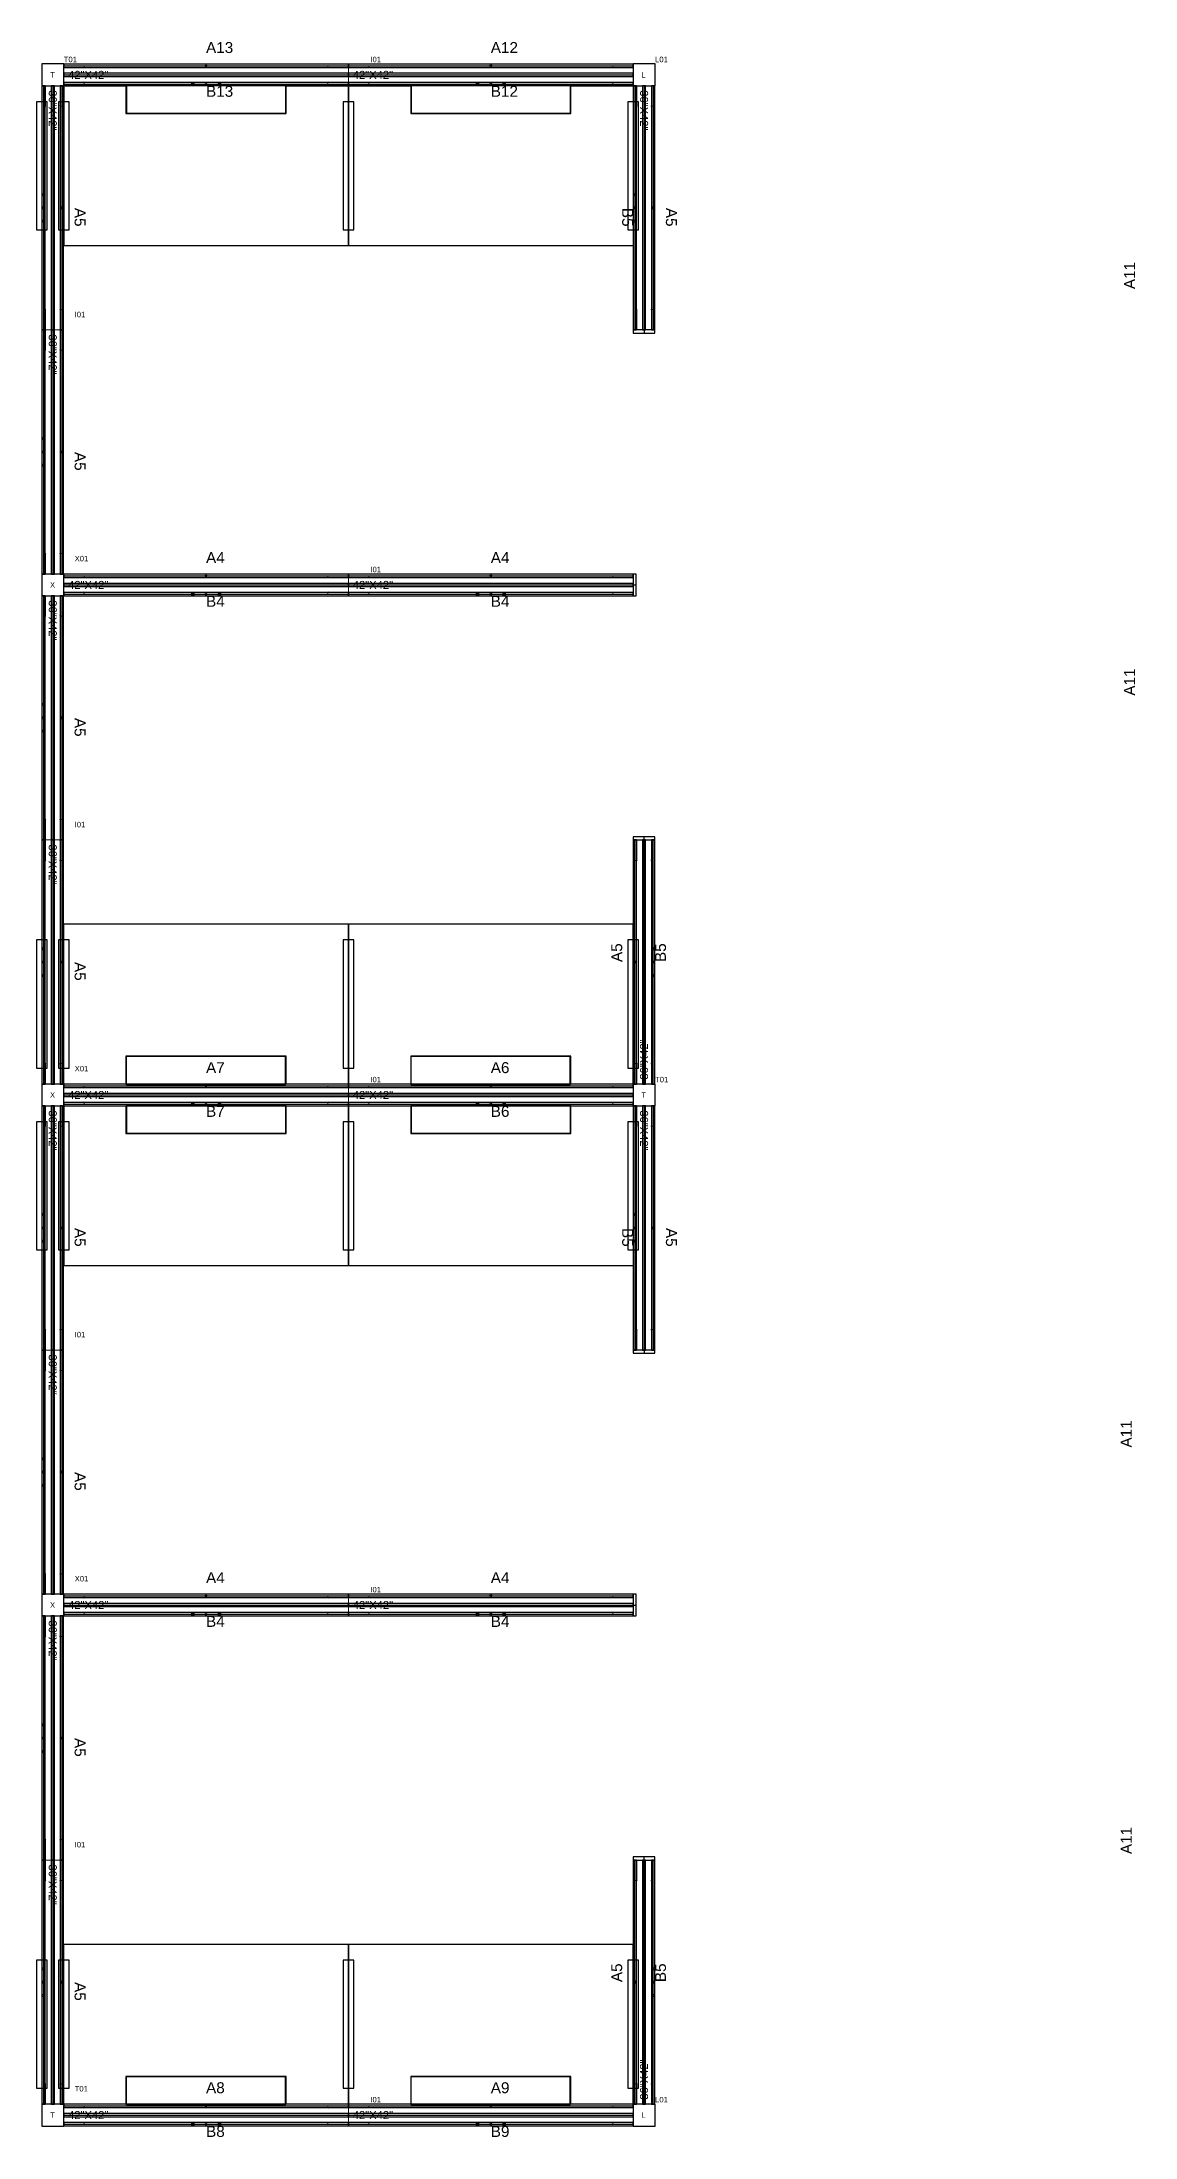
# Model space of a CAD drawing. Header units: millimetres. Extents: x 1390 to 1467.6, y 1790 to 1851.2.
# Drawn here: x 1405.25 to 1409.35, y 1827.12 to 1834.98 of the extents above; entities that cross this region are included whole.
import ezdxf

# ---------------------------------------------------------------- set-up
doc = ezdxf.new("R2010")
doc.units = ezdxf.units.MM
for name, color, linetype in [('DD2D', 7, 'Continuous'), ('DD2D_Geometry', 7, 'Continuous'), ('DDReportes', 7, 'Continuous'), ('ENFASIS NEW', 7, 'Continuous'), ('FLEXIFRONTERAS', 7, 'Continuous'), ('Id Unión', 7, 'Continuous')]:
    doc.layers.add(name, color=color, linetype=linetype)
doc.styles.get("Standard").update_dxf_attribs({"font": 'arial.ttf'})

# ---------------------------------------------------------------- blocks, each defined once
blk = doc.blocks.new('DD40112442AB')
at = {"color": 3}
for p, q in [((0.298, -0.0042), (-0.298, -0.0042)), ((0.298, -0.1107), (-0.298, -0.1107))]:
    blk.add_line(p, q, dxfattribs=at)
blk.add_lwpolyline([(0.3, -0.0067), (0.5335, -0.0067), (0.5335, -0.6067), (-0.5335, -0.6067), (-0.5335, -0.0067), (-0.3, -0.0067), (-0.3, -0.1107), (0.3, -0.1107), (0.3, -0.0067)])
for points in [[(-0.298, -0.0042), (-0.298, -0.1107)], [(0.298, -0.0042), (0.298, -0.1107)]]:
    blk.add_lwpolyline(points, dxfattribs=at)
blk = doc.blocks.new('DD101036422D')
at = {"color": 1, "linetype": 'Continuous', "lineweight": 0}
for p, q in [((0, -0.0255), (0, 0.0255)), ((0.0017, 0.0275), (0.0218, 0.0275)), ((0.002, 0.0275), (0.0215, 0.0275)), ((0.0747, 0.0275), (0.0215, 0.0275)), ((0.0747, 0.0275), (0.075, 0.0275)), ((0.0765, 0.026), (0.0765, 0.0343)), ((0.8385, 0.0343), (0.0765, 0.0343)), ((0.8385, 0.0343), (0.8385, 0.026)), ((0.8403, 0.0275), (0.84, 0.0275)), ((0.8403, 0.0275), (0.8935, 0.0275)), ((0.9133, 0.0275), (0.8932, 0.0275)), ((0.913, 0.0275), (0.8935, 0.0275)), ((0.915, -0.0255), (0.915, 0.0255)), ((0.025, -0.0275), (0.002, -0.0275)), ((0.025, -0.0275), (0.0747, -0.0275)), ((0.0747, -0.0275), (0.075, -0.0275)), ((0.0765, -0.0343), (0.0765, -0.026)), ((0.8385, -0.0343), (0.0765, -0.0343)), ((0.8385, -0.026), (0.8385, -0.0343)), ((0.8403, -0.0275), (0.84, -0.0275)), ((0.89, -0.0275), (0.8403, -0.0275)), ((0.89, -0.0275), (0.913, -0.0275))]:
    blk.add_line(p, q, dxfattribs=at)
at = {"color": 1}
for p, q in [((0.454, 0.0379), (0.461, 0.0308)), ((0.454, 0.0308), (0.461, 0.0379)), ((0.454, -0.0379), (0.461, -0.0308)), ((0.454, -0.0308), (0.461, -0.0379))]:
    blk.add_line(p, q, dxfattribs=at)
for centre in [(0.4075, -0.0343), (0.5075, -0.0343)]:
    blk.add_circle(centre, 0.005, dxfattribs=at)
at = {"color": 1, "linetype": 'Continuous', "lineweight": 0}
for centre, radius, start, end in [((0.002, 0.0255), 0.00203, 90, 180), ((0.075, 0.026), 0.00151, 10.02098, 90), ((0.075, 0.026), 0.00151, 0, 10.02098), ((0.84, 0.026), 0.00151, 90, 169.97902), ((0.84, 0.026), 0.00151, 169.97902, 180), ((0.84, 0.026), 0.00151, 169.97902, 180), ((0.913, 0.0255), 0.00203, 0, 90), ((0.002, -0.0255), 0.00203, 180, 270), ((0.075, -0.026), 0.00151, 270, 349.97902), ((0.075, -0.026), 0.00151, 349.97902, 0), ((0.84, -0.026), 0.00151, 180, 190.02098), ((0.84, -0.026), 0.00151, 180, 190.02098), ((0.84, -0.026), 0.00151, 190.02098, 270), ((0.913, -0.0255), 0.00203, 270, 0)]:
    blk.add_arc(centre, radius, start, end, dxfattribs=at)
at = {"color": 1}
for p in [(0.4575, 0.0343), (0.4575, -0.0343)]:
    blk.add_point(p, dxfattribs=at)
blk.add_text('36"X42"', height=0.03).set_placement((0.0165, -0.0149))
blk = doc.blocks.new('SPACE_DD10103642')
blk.add_blockref('DD101036422D', (0, 0))
blk = doc.blocks.new('DD101042422D')
at = {"color": 1, "linetype": 'Continuous', "lineweight": 0}
for p, q in [((0, -0.0255), (0, 0.0255)), ((0.0017, 0.0275), (0.0218, 0.0275)), ((0.002, 0.0275), (0.0215, 0.0275)), ((0.0747, 0.0275), (0.0215, 0.0275)), ((0.0747, 0.0275), (0.075, 0.0275)), ((0.0765, 0.026), (0.0765, 0.0343)), ((0.9905, 0.0343), (0.0765, 0.0343)), ((0.9905, 0.0343), (0.9905, 0.026)), ((0.9923, 0.0275), (0.992, 0.0275)), ((0.9923, 0.0275), (1.0455, 0.0275)), ((1.0653, 0.0275), (1.0452, 0.0275)), ((1.065, 0.0275), (1.0455, 0.0275)), ((1.067, -0.0255), (1.067, 0.0255)), ((0.025, -0.0275), (0.002, -0.0275)), ((0.025, -0.0275), (0.0747, -0.0275)), ((0.0747, -0.0275), (0.075, -0.0275)), ((0.0765, -0.0343), (0.0765, -0.026)), ((0.9905, -0.0343), (0.0765, -0.0343)), ((0.9905, -0.026), (0.9905, -0.0343)), ((0.9923, -0.0275), (0.992, -0.0275)), ((1.042, -0.0275), (0.9923, -0.0275)), ((1.042, -0.0275), (1.065, -0.0275))]:
    blk.add_line(p, q, dxfattribs=at)
at = {"color": 1}
for p, q in [((0.53, 0.0379), (0.537, 0.0308)), ((0.53, 0.0308), (0.537, 0.0379)), ((0.53, -0.0379), (0.537, -0.0308)), ((0.53, -0.0308), (0.537, -0.0379))]:
    blk.add_line(p, q, dxfattribs=at)
for centre in [(0.4835, -0.0343), (0.5835, -0.0343)]:
    blk.add_circle(centre, 0.005, dxfattribs=at)
at = {"color": 1, "linetype": 'Continuous', "lineweight": 0}
for centre, radius, start, end in [((0.002, 0.0255), 0.00203, 90, 180), ((0.075, 0.026), 0.00151, 10.02098, 90), ((0.075, 0.026), 0.00151, 0, 10.02098), ((0.992, 0.026), 0.00151, 90, 169.97902), ((0.992, 0.026), 0.00151, 169.97902, 180), ((0.992, 0.026), 0.00151, 169.97902, 180), ((1.065, 0.0255), 0.00203, 0, 90), ((0.002, -0.0255), 0.00203, 180, 270), ((0.075, -0.026), 0.00151, 270, 349.97902), ((0.075, -0.026), 0.00151, 349.97902, 0), ((0.992, -0.026), 0.00151, 180, 190.02098), ((0.992, -0.026), 0.00151, 180, 190.02098), ((0.992, -0.026), 0.00151, 190.02098, 270), ((1.065, -0.0255), 0.00203, 270, 0)]:
    blk.add_arc(centre, radius, start, end, dxfattribs=at)
at = {"color": 1}
for p in [(0.5335, 0.0343), (0.5335, -0.0343)]:
    blk.add_point(p, dxfattribs=at)
blk.add_text('42"X42"', height=0.03).set_placement((0.0165, -0.0149))
blk = doc.blocks.new('SPACE_DD10104242')
blk.add_blockref('DD101042422D', (0, 0))
blk = doc.blocks.new('DD3021422D')
for p, q in [((0, 0.041), (0, -0.041)), ((0.012, 0.041), (0, 0.041)), ((0.012, -0.041), (0.012, 0.041)), ((0, -0.041), (0.012, -0.041))]:
    blk.add_line(p, q)
blk = doc.blocks.new('SPACE_DD302142')
blk.add_blockref('DD3021422D', (0, 0))

msp = doc.modelspace()

# ---------------------------------------------------------------- linework, layer by layer
at = {"layer": 'DD2D'}
for p, q in [((1405.3355, 1834.889), (1406.4025, 1834.889)), ((1405.3355, 1834.8547), (1406.4025, 1834.8547)), ((1405.3355, 1834.8547), (1406.4025, 1834.8547)), ((1405.3355, 1834.8204), (1406.4025, 1834.8204)), ((1406.4025, 1834.889), (1407.4695, 1834.889)), ((1406.4025, 1834.8547), (1406.4026, 1834.8547)), ((1406.4025, 1834.8547), (1407.4695, 1834.8547)), ((1406.4025, 1834.8547), (1407.4695, 1834.8547)), ((1406.4025, 1834.8204), (1407.4695, 1834.8204)), ((1407.4695, 1834.8547), (1407.4696, 1834.8547)), ((1405.2602, 1834.8137), (1405.2602, 1833.8987)), ((1405.2945, 1834.8137), (1405.2945, 1833.8987)), ((1405.2945, 1834.8137), (1405.2945, 1833.8987)), ((1405.3288, 1834.8137), (1405.3288, 1833.8987)), ((1407.4762, 1834.8137), (1407.4762, 1833.8987)), ((1407.5105, 1834.8137), (1407.5105, 1833.8987)), ((1407.5105, 1834.8137), (1407.5105, 1833.8987)), ((1407.5448, 1834.8137), (1407.5448, 1833.8987)), ((1405.2602, 1833.8987), (1405.2602, 1832.9837)), ((1405.2945, 1833.8987), (1405.2945, 1833.8986)), ((1405.2945, 1833.8987), (1405.2945, 1832.9837)), ((1405.2945, 1833.8987), (1405.2945, 1832.9837)), ((1405.3288, 1833.8987), (1405.3288, 1832.9837)), ((1407.5105, 1833.8987), (1407.5105, 1833.8867)), ((1405.2945, 1832.9837), (1405.2945, 1832.9836)), ((1405.3355, 1832.977), (1406.4025, 1832.977)), ((1405.3355, 1832.9427), (1406.4025, 1832.9427)), ((1405.3355, 1832.9427), (1406.4025, 1832.9427)), ((1406.4025, 1832.977), (1407.4695, 1832.977)), ((1406.4025, 1832.9427), (1406.4026, 1832.9427)), ((1406.4025, 1832.9427), (1407.4695, 1832.9427)), ((1406.4025, 1832.9427), (1407.4695, 1832.9427)), ((1407.4695, 1832.9427), (1407.4815, 1832.9427)), ((1405.2602, 1832.9017), (1405.2602, 1831.9867)), ((1405.2945, 1832.9017), (1405.2945, 1831.9867)), ((1405.2945, 1832.9017), (1405.2945, 1831.9867)), ((1405.3288, 1832.9017), (1405.3288, 1831.9867)), ((1405.3355, 1832.9084), (1406.4025, 1832.9084)), ((1406.4025, 1832.9084), (1407.4695, 1832.9084)), ((1407.5105, 1831.9867), (1407.5105, 1831.9987)), ((1405.2602, 1831.9867), (1405.2602, 1831.0717)), ((1405.2945, 1831.9867), (1405.2945, 1831.9866)), ((1405.2945, 1831.9867), (1405.2945, 1831.0717)), ((1405.2945, 1831.9867), (1405.2945, 1831.0717)), ((1405.3288, 1831.9867), (1405.3288, 1831.0717)), ((1407.4762, 1831.0717), (1407.4762, 1831.9867)), ((1407.5105, 1831.0717), (1407.5105, 1831.9867)), ((1407.5105, 1831.0717), (1407.5105, 1831.9867)), ((1407.5448, 1831.0717), (1407.5448, 1831.9867)), ((1405.2945, 1831.0717), (1405.2945, 1831.0716)), ((1405.3355, 1831.065), (1406.4025, 1831.065)), ((1406.4025, 1831.065), (1407.4695, 1831.065)), ((1405.2602, 1830.9897), (1405.2602, 1830.0747)), ((1405.2945, 1830.9897), (1405.2945, 1830.0747)), ((1405.2945, 1830.9897), (1405.2945, 1830.0747)), ((1405.3288, 1830.9897), (1405.3288, 1830.0747)), ((1405.3355, 1831.0307), (1406.4025, 1831.0307)), ((1405.3355, 1831.0307), (1406.4025, 1831.0307)), ((1405.3355, 1830.9964), (1406.4025, 1830.9964)), ((1406.4025, 1831.0307), (1406.4026, 1831.0307)), ((1406.4025, 1831.0307), (1407.4695, 1831.0307)), ((1406.4025, 1831.0307), (1407.4695, 1831.0307)), ((1406.4025, 1830.9964), (1407.4695, 1830.9964)), ((1407.4695, 1831.0307), (1407.4696, 1831.0307)), ((1407.4762, 1830.9897), (1407.4762, 1830.0747)), ((1407.5105, 1830.9897), (1407.5105, 1830.0747)), ((1407.5105, 1830.9897), (1407.5105, 1830.0747)), ((1407.5448, 1830.9897), (1407.5448, 1830.0747)), ((1405.2602, 1830.0747), (1405.2602, 1829.1597)), ((1405.2945, 1830.0747), (1405.2945, 1830.0746)), ((1405.2945, 1830.0747), (1405.2945, 1829.1597)), ((1405.2945, 1830.0747), (1405.2945, 1829.1597)), ((1405.3288, 1830.0747), (1405.3288, 1829.1597)), ((1407.5105, 1830.0747), (1407.5105, 1830.0627)), ((1405.2945, 1829.1597), (1405.2945, 1829.1596)), ((1405.3355, 1829.153), (1406.4025, 1829.153)), ((1405.3355, 1829.1187), (1406.4025, 1829.1187)), ((1405.3355, 1829.1187), (1406.4025, 1829.1187)), ((1406.4025, 1829.153), (1407.4695, 1829.153)), ((1406.4025, 1829.1187), (1406.4026, 1829.1187)), ((1406.4025, 1829.1187), (1407.4695, 1829.1187)), ((1406.4025, 1829.1187), (1407.4695, 1829.1187)), ((1407.4695, 1829.1187), (1407.4815, 1829.1187)), ((1405.2602, 1829.0777), (1405.2602, 1828.1627)), ((1405.2945, 1829.0777), (1405.2945, 1828.1627)), ((1405.2945, 1829.0777), (1405.2945, 1828.1627)), ((1405.3288, 1829.0777), (1405.3288, 1828.1627)), ((1405.3355, 1829.0844), (1406.4025, 1829.0844)), ((1406.4025, 1829.0844), (1407.4695, 1829.0844)), ((1405.2602, 1828.1627), (1405.2602, 1827.2477)), ((1405.2945, 1828.1627), (1405.2945, 1828.1626)), ((1405.2945, 1828.1627), (1405.2945, 1827.2477)), ((1405.2945, 1828.1627), (1405.2945, 1827.2477)), ((1405.3288, 1828.1627), (1405.3288, 1827.2477)), ((1407.4762, 1827.2477), (1407.4762, 1828.1627)), ((1407.5105, 1828.1627), (1407.5105, 1828.1747)), ((1407.5105, 1827.2477), (1407.5105, 1828.1627)), ((1407.5105, 1827.2477), (1407.5105, 1828.1627)), ((1407.5448, 1827.2477), (1407.5448, 1828.1627)), ((1405.2945, 1827.2477), (1405.2945, 1827.2476)), ((1405.3355, 1827.241), (1406.4025, 1827.241)), ((1405.3355, 1827.2067), (1406.4025, 1827.2067)), ((1405.3355, 1827.2067), (1406.4025, 1827.2067)), ((1406.4025, 1827.241), (1407.4695, 1827.241)), ((1406.4025, 1827.2067), (1406.4026, 1827.2067)), ((1406.4025, 1827.2067), (1407.4695, 1827.2067)), ((1406.4025, 1827.2067), (1407.4695, 1827.2067)), ((1407.4695, 1827.2067), (1407.4696, 1827.2067)), ((1405.3355, 1827.1724), (1406.4025, 1827.1724)), ((1406.4025, 1827.1724), (1407.4695, 1827.1724))]:
    msp.add_line(p, q, dxfattribs=at)
at = {"layer": 'DD2D_Geometry'}
for points in [[(1405.2535, 1834.8137), (1405.3356, 1834.8137), (1405.3356, 1834.8957), (1405.2535, 1834.8957)], [(1405.3355, 1834.883), (1406.4025, 1834.883), (1406.4025, 1834.895), (1405.3355, 1834.895)], [(1405.3355, 1834.8487), (1406.4025, 1834.8487), (1406.4025, 1834.8607), (1405.3355, 1834.8607)], [(1405.3355, 1834.8144), (1406.4025, 1834.8144), (1406.4025, 1834.8264), (1405.3355, 1834.8264)], [(1406.4025, 1834.883), (1407.4695, 1834.883), (1407.4695, 1834.895), (1406.4025, 1834.895)], [(1406.4025, 1834.8487), (1407.4695, 1834.8487), (1407.4695, 1834.8607), (1406.4025, 1834.8607)], [(1406.4025, 1834.8547), (1406.4026, 1834.8547), (1406.4026, 1834.8547), (1406.4025, 1834.8547)], [(1406.4025, 1834.8144), (1407.4695, 1834.8144), (1407.4695, 1834.8264), (1406.4025, 1834.8264)], [(1407.4695, 1834.8137), (1407.5516, 1834.8137), (1407.5516, 1834.8957), (1407.4695, 1834.8957)], [(1405.2542, 1834.8137), (1405.2542, 1833.8987), (1405.2662, 1833.8987), (1405.2662, 1834.8137)], [(1405.2885, 1834.8137), (1405.2885, 1833.8987), (1405.3005, 1833.8987), (1405.3005, 1834.8137)], [(1405.3228, 1834.8137), (1405.3228, 1833.8987), (1405.3348, 1833.8987), (1405.3348, 1834.8137)], [(1407.4702, 1834.8137), (1407.4702, 1833.8987), (1407.4822, 1833.8987), (1407.4822, 1834.8137)], [(1407.5045, 1834.8137), (1407.5045, 1833.8987), (1407.5165, 1833.8987), (1407.5165, 1834.8137)], [(1407.5388, 1834.8137), (1407.5388, 1833.8987), (1407.5508, 1833.8987), (1407.5508, 1834.8137)], [(1405.2542, 1833.8987), (1405.2542, 1832.9837), (1405.2662, 1832.9837), (1405.2662, 1833.8987)], [(1405.2885, 1833.8987), (1405.2885, 1832.9837), (1405.3005, 1832.9837), (1405.3005, 1833.8987)], [(1405.2945, 1833.8986), (1405.2945, 1833.8986), (1405.2945, 1833.8987), (1405.2945, 1833.8987)], [(1405.3228, 1833.8987), (1405.3228, 1832.9837), (1405.3348, 1832.9837), (1405.3348, 1833.8987)], [(1405.2535, 1832.9837), (1405.2535, 1832.9016), (1405.3355, 1832.9016), (1405.3355, 1832.9837)], [(1405.3355, 1832.971), (1406.4025, 1832.971), (1406.4025, 1832.983), (1405.3355, 1832.983)], [(1405.3355, 1832.9367), (1406.4025, 1832.9367), (1406.4025, 1832.9487), (1405.3355, 1832.9487)], [(1406.4025, 1832.971), (1407.4695, 1832.971), (1407.4695, 1832.983), (1406.4025, 1832.983)], [(1406.4025, 1832.9367), (1407.4695, 1832.9367), (1407.4695, 1832.9487), (1406.4025, 1832.9487)], [(1406.4025, 1832.9427), (1406.4026, 1832.9427), (1406.4026, 1832.9427), (1406.4025, 1832.9427)], [(1405.2542, 1832.9017), (1405.2542, 1831.9867), (1405.2662, 1831.9867), (1405.2662, 1832.9017)], [(1405.2885, 1832.9017), (1405.2885, 1831.9867), (1405.3005, 1831.9867), (1405.3005, 1832.9017)], [(1405.3228, 1832.9017), (1405.3228, 1831.9867), (1405.3348, 1831.9867), (1405.3348, 1832.9017)], [(1405.3355, 1832.9024), (1406.4025, 1832.9024), (1406.4025, 1832.9144), (1405.3355, 1832.9144)], [(1406.4025, 1832.9024), (1407.4695, 1832.9024), (1407.4695, 1832.9144), (1406.4025, 1832.9144)], [(1405.2542, 1831.9867), (1405.2542, 1831.0717), (1405.2662, 1831.0717), (1405.2662, 1831.9867)], [(1405.2885, 1831.9867), (1405.2885, 1831.0717), (1405.3005, 1831.0717), (1405.3005, 1831.9867)], [(1405.2945, 1831.9866), (1405.2945, 1831.9866), (1405.2945, 1831.9867), (1405.2945, 1831.9867)], [(1405.3228, 1831.9867), (1405.3228, 1831.0717), (1405.3348, 1831.0717), (1405.3348, 1831.9867)], [(1407.4822, 1831.0717), (1407.4822, 1831.9867), (1407.4702, 1831.9867), (1407.4702, 1831.0717)], [(1407.5165, 1831.0717), (1407.5165, 1831.9867), (1407.5045, 1831.9867), (1407.5045, 1831.0717)], [(1407.5508, 1831.0717), (1407.5508, 1831.9867), (1407.5388, 1831.9867), (1407.5388, 1831.0717)], [(1405.2535, 1831.0717), (1405.2535, 1830.9896), (1405.3355, 1830.9896), (1405.3355, 1831.0717)], [(1405.3355, 1831.059), (1406.4025, 1831.059), (1406.4025, 1831.071), (1405.3355, 1831.071)], [(1406.4025, 1831.059), (1407.4695, 1831.059), (1407.4695, 1831.071), (1406.4025, 1831.071)], [(1407.4695, 1830.9897), (1407.5516, 1830.9897), (1407.5516, 1831.0717), (1407.4695, 1831.0717)], [(1405.2542, 1830.9897), (1405.2542, 1830.0747), (1405.2662, 1830.0747), (1405.2662, 1830.9897)], [(1405.2885, 1830.9897), (1405.2885, 1830.0747), (1405.3005, 1830.0747), (1405.3005, 1830.9897)], [(1405.3228, 1830.9897), (1405.3228, 1830.0747), (1405.3348, 1830.0747), (1405.3348, 1830.9897)], [(1405.3355, 1831.0247), (1406.4025, 1831.0247), (1406.4025, 1831.0367), (1405.3355, 1831.0367)], [(1405.3355, 1830.9904), (1406.4025, 1830.9904), (1406.4025, 1831.0024), (1405.3355, 1831.0024)], [(1406.4025, 1831.0247), (1407.4695, 1831.0247), (1407.4695, 1831.0367), (1406.4025, 1831.0367)], [(1406.4025, 1831.0307), (1406.4026, 1831.0307), (1406.4026, 1831.0307), (1406.4025, 1831.0307)], [(1406.4025, 1830.9904), (1407.4695, 1830.9904), (1407.4695, 1831.0024), (1406.4025, 1831.0024)], [(1407.4702, 1830.9897), (1407.4702, 1830.0747), (1407.4822, 1830.0747), (1407.4822, 1830.9897)], [(1407.5045, 1830.9897), (1407.5045, 1830.0747), (1407.5165, 1830.0747), (1407.5165, 1830.9897)], [(1407.5388, 1830.9897), (1407.5388, 1830.0747), (1407.5508, 1830.0747), (1407.5508, 1830.9897)], [(1405.2542, 1830.0747), (1405.2542, 1829.1597), (1405.2662, 1829.1597), (1405.2662, 1830.0747)], [(1405.2885, 1830.0747), (1405.2885, 1829.1597), (1405.3005, 1829.1597), (1405.3005, 1830.0747)], [(1405.2945, 1830.0746), (1405.2945, 1830.0746), (1405.2945, 1830.0747), (1405.2945, 1830.0747)], [(1405.3228, 1830.0747), (1405.3228, 1829.1597), (1405.3348, 1829.1597), (1405.3348, 1830.0747)], [(1405.2535, 1829.1597), (1405.2535, 1829.0776), (1405.3355, 1829.0776), (1405.3355, 1829.1597)], [(1405.3355, 1829.147), (1406.4025, 1829.147), (1406.4025, 1829.159), (1405.3355, 1829.159)], [(1405.3355, 1829.1127), (1406.4025, 1829.1127), (1406.4025, 1829.1247), (1405.3355, 1829.1247)], [(1405.3355, 1829.0784), (1406.4025, 1829.0784), (1406.4025, 1829.0904), (1405.3355, 1829.0904)], [(1406.4025, 1829.147), (1407.4695, 1829.147), (1407.4695, 1829.159), (1406.4025, 1829.159)], [(1406.4025, 1829.1127), (1407.4695, 1829.1127), (1407.4695, 1829.1247), (1406.4025, 1829.1247)], [(1406.4025, 1829.1187), (1406.4026, 1829.1187), (1406.4026, 1829.1187), (1406.4025, 1829.1187)], [(1406.4025, 1829.0784), (1407.4695, 1829.0784), (1407.4695, 1829.0904), (1406.4025, 1829.0904)], [(1405.2542, 1829.0777), (1405.2542, 1828.1627), (1405.2662, 1828.1627), (1405.2662, 1829.0777)], [(1405.2885, 1829.0777), (1405.2885, 1828.1627), (1405.3005, 1828.1627), (1405.3005, 1829.0777)], [(1405.3228, 1829.0777), (1405.3228, 1828.1627), (1405.3348, 1828.1627), (1405.3348, 1829.0777)], [(1405.2542, 1828.1627), (1405.2542, 1827.2477), (1405.2662, 1827.2477), (1405.2662, 1828.1627)], [(1405.2885, 1828.1627), (1405.2885, 1827.2477), (1405.3005, 1827.2477), (1405.3005, 1828.1627)], [(1405.2945, 1828.1626), (1405.2945, 1828.1626), (1405.2945, 1828.1627), (1405.2945, 1828.1627)], [(1405.3228, 1828.1627), (1405.3228, 1827.2477), (1405.3348, 1827.2477), (1405.3348, 1828.1627)], [(1407.4822, 1827.2477), (1407.4822, 1828.1627), (1407.4702, 1828.1627), (1407.4702, 1827.2477)], [(1407.5165, 1827.2477), (1407.5165, 1828.1627), (1407.5045, 1828.1627), (1407.5045, 1827.2477)], [(1407.5508, 1827.2477), (1407.5508, 1828.1627), (1407.5388, 1828.1627), (1407.5388, 1827.2477)], [(1405.2535, 1827.2477), (1405.2535, 1827.1656), (1405.3355, 1827.1656), (1405.3355, 1827.2477)], [(1405.3355, 1827.235), (1406.4025, 1827.235), (1406.4025, 1827.247), (1405.3355, 1827.247)], [(1405.3355, 1827.2007), (1406.4025, 1827.2007), (1406.4025, 1827.2127), (1405.3355, 1827.2127)], [(1406.4025, 1827.235), (1407.4695, 1827.235), (1407.4695, 1827.247), (1406.4025, 1827.247)], [(1406.4025, 1827.2007), (1407.4695, 1827.2007), (1407.4695, 1827.2127), (1406.4025, 1827.2127)], [(1406.4025, 1827.2067), (1406.4026, 1827.2067), (1406.4026, 1827.2067), (1406.4025, 1827.2067)], [(1407.4695, 1827.1657), (1407.5516, 1827.1657), (1407.5516, 1827.2477), (1407.4695, 1827.2477)], [(1405.3355, 1827.1664), (1406.4025, 1827.1664), (1406.4025, 1827.1784), (1405.3355, 1827.1784)], [(1406.4025, 1827.1664), (1407.4695, 1827.1664), (1407.4695, 1827.1784), (1406.4025, 1827.1784)]]:
    msp.add_lwpolyline(points, close=True, dxfattribs=at)
at = {"layer": 'FLEXIFRONTERAS', "color": 2}
for p, q in [((1405.3355, 1834.8137), (1405.3355, 1834.2137)), ((1405.3355, 1834.8137), (1405.3355, 1834.2137)), ((1406.4025, 1834.8137), (1406.4025, 1834.2137)), ((1406.4025, 1831.0718), (1406.4025, 1831.6718)), ((1407.4696, 1831.0717), (1407.4696, 1831.6717)), ((1407.4696, 1831.0717), (1407.4696, 1831.6717)), ((1405.3355, 1830.9897), (1405.3355, 1830.3897)), ((1405.3355, 1830.9897), (1405.3355, 1830.3897)), ((1406.4026, 1830.9897), (1406.4026, 1830.3897)), ((1406.4025, 1827.2478), (1406.4025, 1827.8478)), ((1407.4696, 1827.2478), (1407.4696, 1827.8478)), ((1407.4696, 1827.2478), (1407.4696, 1827.8478))]:
    msp.add_line(p, q, dxfattribs=at)
at = {"layer": 'FLEXIFRONTERAS', "color": 4}
for p, q in [((1406.4025, 1834.8137), (1406.4025, 1834.2137)), ((1406.4025, 1834.8137), (1406.4025, 1834.2137)), ((1407.4695, 1834.8137), (1407.4695, 1834.2137)), ((1405.3355, 1831.0718), (1405.3355, 1831.6718)), ((1406.4026, 1831.0717), (1406.4026, 1831.6717)), ((1406.4026, 1831.0717), (1406.4026, 1831.6717)), ((1406.4025, 1830.9897), (1406.4025, 1830.3897)), ((1406.4025, 1830.9897), (1406.4025, 1830.3897)), ((1407.4696, 1830.9897), (1407.4696, 1830.3897)), ((1405.3355, 1827.2478), (1405.3355, 1827.8478)), ((1406.4026, 1827.2478), (1406.4026, 1827.8478)), ((1406.4026, 1827.2478), (1406.4026, 1827.8478))]:
    msp.add_line(p, q, dxfattribs=at)
at = {"layer": 'FLEXIFRONTERAS', "color": 2}
for points in [[(1405.2336, 1834.2737), (1405.2736, 1834.2737), (1405.2736, 1834.7538), (1405.2336, 1834.7538), (1405.2336, 1834.2737)], [(1405.3156, 1834.2737), (1405.3556, 1834.2737), (1405.3556, 1834.7538), (1405.3156, 1834.7538), (1405.3156, 1834.2737)], [(1406.3825, 1834.2737), (1406.4225, 1834.2737), (1406.4225, 1834.7538), (1406.3825, 1834.7538), (1406.3825, 1834.2737)], [(1407.4495, 1834.2737), (1407.4895, 1834.2737), (1407.4895, 1834.7538), (1407.4495, 1834.7538), (1407.4495, 1834.2737)], [(1405.2336, 1831.1317), (1405.2736, 1831.1317), (1405.2736, 1831.6117), (1405.2336, 1831.6117), (1405.2336, 1831.1317)], [(1405.3156, 1831.1317), (1405.3556, 1831.1317), (1405.3556, 1831.6118), (1405.3156, 1831.6118), (1405.3156, 1831.1317)], [(1406.3826, 1831.1317), (1406.4226, 1831.1317), (1406.4226, 1831.6118), (1406.3826, 1831.6118), (1406.3826, 1831.1317)], [(1407.4496, 1831.1317), (1407.4896, 1831.1317), (1407.4896, 1831.6117), (1407.4496, 1831.6117), (1407.4496, 1831.1317)], [(1405.2336, 1830.4497), (1405.2736, 1830.4497), (1405.2736, 1830.9297), (1405.2336, 1830.9297), (1405.2336, 1830.4497)], [(1405.3155, 1830.4497), (1405.3555, 1830.4497), (1405.3555, 1830.9297), (1405.3155, 1830.9297), (1405.3155, 1830.4497)], [(1406.3826, 1830.4497), (1406.4226, 1830.4497), (1406.4226, 1830.9297), (1406.3826, 1830.9297), (1406.3826, 1830.4497)], [(1407.4496, 1830.4497), (1407.4896, 1830.4497), (1407.4896, 1830.9297), (1407.4496, 1830.9297), (1407.4496, 1830.4497)], [(1405.2336, 1827.3078), (1405.2736, 1827.3078), (1405.2736, 1827.7877), (1405.2336, 1827.7877), (1405.2336, 1827.3078)], [(1405.3156, 1827.3078), (1405.3556, 1827.3078), (1405.3556, 1827.7877), (1405.3156, 1827.7877), (1405.3156, 1827.3078)], [(1406.3826, 1827.3078), (1406.4226, 1827.3078), (1406.4226, 1827.7877), (1406.3826, 1827.7877), (1406.3826, 1827.3078)], [(1407.4496, 1827.3078), (1407.4896, 1827.3078), (1407.4896, 1827.7877), (1407.4496, 1827.7877), (1407.4496, 1827.3078)]]:
    msp.add_lwpolyline(points, dxfattribs=at)

# ---------------------------------------------------------------- block references
at = {"layer": 'DD2D_Geometry'}
for name, p in [('SPACE_DD10104242', (1405.3355, 1834.8547)), ('SPACE_DD10104242', (1406.4025, 1834.8547)), ('SPACE_DD10104242', (1405.3355, 1832.9427)), ('SPACE_DD10104242', (1406.4025, 1832.9427)), ('SPACE_DD302142', (1407.4695, 1832.9427)), ('SPACE_DD10104242', (1405.3355, 1831.0307)), ('SPACE_DD10104242', (1406.4025, 1831.0307)), ('SPACE_DD10104242', (1405.3355, 1829.1187)), ('SPACE_DD10104242', (1406.4025, 1829.1187)), ('SPACE_DD302142', (1407.4695, 1829.1187)), ('SPACE_DD10104242', (1405.3355, 1827.2067)), ('SPACE_DD10104242', (1406.4025, 1827.2067))]:
    msp.add_blockref(name, p, dxfattribs=at)
for name, p, rotation in [('SPACE_DD10103642', (1405.2945, 1834.8137), 270), ('SPACE_DD10103642', (1407.5105, 1834.8137), 270), ('SPACE_DD10103642', (1405.2945, 1833.8987), 270), ('SPACE_DD302142', (1407.5105, 1833.8987), 270), ('SPACE_DD10103642', (1405.2945, 1832.9017), 270), ('SPACE_DD302142', (1407.5105, 1831.9867), 90), ('SPACE_DD10103642', (1405.2945, 1831.9867), 270), ('SPACE_DD10103642', (1407.5105, 1831.0717), 90), ('SPACE_DD10103642', (1405.2945, 1830.9897), 270), ('SPACE_DD10103642', (1407.5105, 1830.9897), 270), ('SPACE_DD10103642', (1405.2945, 1830.0747), 270), ('SPACE_DD302142', (1407.5105, 1830.0747), 270), ('SPACE_DD10103642', (1405.2945, 1829.0777), 270), ('SPACE_DD10103642', (1405.2945, 1828.1627), 270), ('SPACE_DD302142', (1407.5105, 1828.1627), 90), ('SPACE_DD10103642', (1407.5105, 1827.2477), 90)]:
    msp.add_blockref(name, p, dxfattribs=dict(at, rotation=rotation))
at = {"layer": 'ENFASIS NEW'}
for p in [(1405.869, 1834.8204), (1406.936, 1834.8204), (1405.869, 1830.9964), (1406.9361, 1830.9964)]:
    msp.add_blockref('DD40112442AB', p, dxfattribs=at)
at = {"layer": 'ENFASIS NEW', "rotation": 180}
for p in [(1405.869, 1831.0651), (1406.9361, 1831.065), (1405.869, 1827.2411), (1406.9361, 1827.2411)]:
    msp.add_blockref('DD40112442AB', p, dxfattribs=at)

# ---------------------------------------------------------------- texts
at = {"layer": 'DD2D_Geometry'}
for s, p in [('T', (1405.2843, 1834.8445)), ('L', (1407.5003, 1834.8445)), ('X', (1405.2843, 1832.9325)), ('X', (1405.2843, 1831.0205)), ('T', (1407.5003, 1831.0205)), ('X', (1405.2843, 1829.1085)), ('T', (1405.2843, 1827.1965)), ('L', (1407.5003, 1827.1965))]:
    msp.add_text(s, height=0.0205, dxfattribs=at).set_placement(p)
at = {"layer": 'DDReportes'}
for s, p in [('A13', (1405.869, 1834.9367)), ('A12', (1406.936, 1834.9367)), ('B13', (1405.869, 1834.7727)), ('B12', (1406.936, 1834.7727)), ('A4', (1405.869, 1833.0247)), ('A4', (1406.936, 1833.0247)), ('B4', (1405.869, 1832.8607)), ('B4', (1406.936, 1832.8607)), ('A7', (1405.869, 1831.1127)), ('A6', (1406.936, 1831.1127)), ('B7', (1405.869, 1830.9487)), ('B6', (1406.936, 1830.9487)), ('A4', (1405.869, 1829.2007)), ('A4', (1406.936, 1829.2007)), ('B4', (1405.869, 1829.0367)), ('B4', (1406.936, 1829.0367)), ('A8', (1405.869, 1827.2887)), ('A9', (1406.936, 1827.2887)), ('B8', (1405.869, 1827.1247)), ('B9', (1406.936, 1827.1247))]:
    msp.add_text(s, height=0.041, dxfattribs=at).set_placement(p)
for s, rotation, p in [('A5', 270, (1405.3765, 1834.3562)), ('B5', 270, (1407.4285, 1834.3562)), ('A5', 270, (1407.5925, 1834.3562)), ('A11', 90, (1409.3506, 1834.0516)), ('A5', 270, (1405.3765, 1833.4412)), ('A11', 90, (1409.3506, 1832.5276)), ('A5', 270, (1405.3765, 1832.4442)), ('A5', 270, (1405.3765, 1831.5292)), ('A5', 90, (1407.4285, 1831.5292)), ('B5', 90, (1407.5925, 1831.5292)), ('A5', 270, (1405.3765, 1830.5322)), ('B5', 270, (1407.4285, 1830.5322)), ('A5', 270, (1407.5925, 1830.5322)), ('A11', 90, (1409.3382, 1829.7091)), ('A5', 270, (1405.3765, 1829.6172)), ('A5', 270, (1405.3765, 1828.6202)), ('A11', 90, (1409.3382, 1828.1851)), ('A5', 90, (1407.4285, 1827.7052)), ('B5', 90, (1407.5925, 1827.7052)), ('A5', 270, (1405.3765, 1827.7052))]:
    msp.add_text(s, height=0.041, rotation=rotation, dxfattribs=at).set_placement(p)
at = {"layer": 'Id Unión'}
for s, p in [('T01', (1405.3359, 1834.9022)), ('I01', (1406.4849, 1834.9022)), ('L01', (1407.5519, 1834.9022)), ('I01', (1405.3768, 1833.9462)), ('X01', (1405.3768, 1833.0312)), ('I01', (1406.4849, 1832.9902)), ('I01', (1405.3768, 1832.0342)), ('X01', (1405.3768, 1831.1192)), ('I01', (1406.4849, 1831.0782)), ('T01', (1407.5519, 1831.0782)), ('I01', (1405.3768, 1830.1222)), ('X01', (1405.3768, 1829.2072)), ('I01', (1406.4849, 1829.1662)), ('I01', (1405.3768, 1828.2102)), ('T01', (1405.3768, 1827.2952)), ('I01', (1406.4849, 1827.2542)), ('L01', (1407.5519, 1827.2542))]:
    msp.add_text(s, height=0.0205, dxfattribs=at).set_placement(p)

doc.saveas('drawing.dxf')
